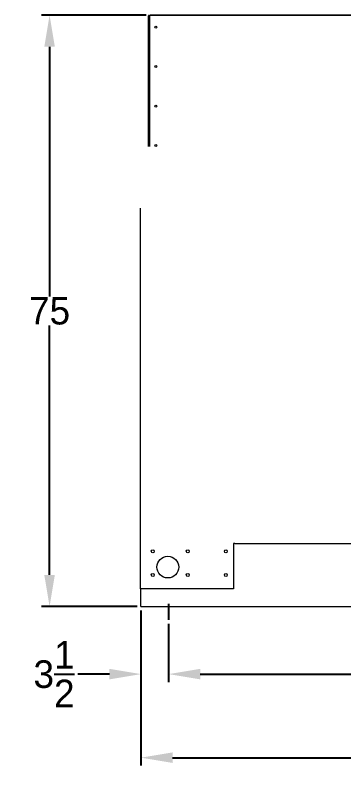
# Model space of a CAD drawing. Header units: inches. Extents: x 1104 to 1677, y 981 to 1342.
# Drawn here: x 1389.6 to 1431.2, y 1060.3 to 1156.7 of the extents above; entities that cross this region are included whole.
import ezdxf

# ---------------------------------------------------------------- set-up
doc = ezdxf.new("R2010")
doc.units = ezdxf.units.IN
doc.header["$MEASUREMENT"] = 0
doc.layers.get('0').update_dxf_attribs({"color": 1})
doc.dimstyles.new('General Dimension', dxfattribs={"dimtxt": 3.5, "dimasz": 4, "dimexe": 1, "dimexo": 0.5, "dimgap": 0.09, "dimtad": 0, "dimtih": 1, "dimtoh": 1, "dimdec": 3, "dimzin": 0, "dimdsep": 46, "dimlunit": 5, "dimtxsty": 'Standard', "dimcen": 0.09, "dimadec": 0, "dimazin": 0, "dimtfac": 1, "dimtdec": 3, "dimtofl": 0, "dimtmove": 0, "dimatfit": 3, "dimfxl": 1, "dimtolj": 1, "dimtzin": 0, "dimarcsym": 0})

# ---------------------------------------------------------------- blocks, each defined once
blk = doc.blocks.new('*D16')
at = {"color": 0, "lineweight": -2}
for p, q in [((1405.538, 1081.262), (1405.538, 1061.596)), ((1585.538, 1081.262), (1585.538, 1061.596)), ((1409.538, 1062.596), (1491.656, 1062.596)), ((1581.538, 1062.596), (1499.42, 1062.596))]:
    blk.add_line(p, q, dxfattribs=at)
at = {"color": 0}
for points in [[(1409.538, 1063.263), (1409.538, 1061.929), (1405.538, 1062.596)], [(1581.538, 1063.263), (1581.538, 1061.929), (1585.538, 1062.596)]]:
    blk.add_solid(points, dxfattribs=at)
at = {"color": 0, "insert": (1495.538, 1062.596), "char_height": 3.5, "attachment_point": 5}
blk.add_mtext('\\A1;180', dxfattribs=at)
blk = doc.blocks.new('*D22')
at = {"color": 0, "lineweight": -2}
for p, q in [((1406.178, 1156.731), (1392.966, 1156.731)), ((1393.966, 1152.731), (1393.966, 1121.086)), ((1393.966, 1085.762), (1393.966, 1117.406)), ((1405.038, 1081.762), (1392.966, 1081.762))]:
    blk.add_line(p, q, dxfattribs=at)
at = {"color": 0}
for points in [[(1393.299, 1152.731), (1394.633, 1152.731), (1393.966, 1156.731)], [(1393.299, 1085.762), (1394.633, 1085.762), (1393.966, 1081.762)]]:
    blk.add_solid(points, dxfattribs=at)
at = {"color": 0, "insert": (1393.966, 1119.246), "char_height": 3.5, "attachment_point": 5}
blk.add_mtext('\\A1;75', dxfattribs=at)
blk = doc.blocks.new('*D23')
at = {"color": 0, "lineweight": -2}
for p, q in [((1405.538, 1081.262), (1405.538, 1072.189)), ((1409.038, 1079.563), (1409.038, 1072.189)), ((1401.538, 1073.189), (1397.538, 1073.189)), ((1413.038, 1073.189), (1417.038, 1073.189))]:
    blk.add_line(p, q, dxfattribs=at)
at = {"color": 0}
for points in [[(1401.538, 1073.855), (1401.538, 1072.522), (1405.538, 1073.189)], [(1413.038, 1073.855), (1413.038, 1072.522), (1409.038, 1073.189)]]:
    blk.add_solid(points, dxfattribs=at)
at = {"color": 0, "insert": (1394.531, 1073.189), "char_height": 3.5, "attachment_point": 5}
blk.add_mtext('\\A1;3{\\H1.000000x;\\S1/2;}', dxfattribs=at)
blk = doc.blocks.new('*D24')
at = {"color": 0, "lineweight": -2}
for p, q in [((1495.538, 1080.591), (1495.538, 1072.189)), ((1409.038, 1079.563), (1409.038, 1072.189)), ((1413.038, 1073.189), (1447.531, 1073.189)), ((1491.538, 1073.189), (1457.045, 1073.189))]:
    blk.add_line(p, q, dxfattribs=at)
at = {"color": 0}
for points in [[(1413.038, 1073.855), (1413.038, 1072.522), (1409.038, 1073.189)], [(1491.538, 1073.855), (1491.538, 1072.522), (1495.538, 1073.189)]]:
    blk.add_solid(points, dxfattribs=at)
at = {"color": 0, "insert": (1452.288, 1073.189), "char_height": 3.5, "attachment_point": 5}
blk.add_mtext('\\A1;86{\\H1.000000x;\\S1/2;}', dxfattribs=at)

msp = doc.modelspace()

# ---------------------------------------------------------------- linework, layer by layer
at = {"linetype": 'Continuous', "lineweight": 15}
for p, q in [((1406.5391615, 1156.65055304), (1406.49036078, 1156.65055304)), ((1406.49036078, 1140.07185225), (1406.49036078, 1156.65055304)), ((1406.5391615, 1156.69935376), (1406.5391615, 1156.65155271)), ((1406.5391615, 1156.69935376), (1406.67785729, 1156.69935376)), ((1406.5391615, 1156.65155271), (1406.67785729, 1156.65155271)), ((1406.5391615, 1156.65055304), (1406.5391615, 1140.07185225)), ((1406.5391615, 1156.65055304), (1406.67785729, 1156.65055304)), ((1476.67785717, 1156.73060161), (1406.67785729, 1156.73060161)), ((1406.67785729, 1156.73060161), (1406.67785729, 1156.68180089)), ((1476.67785717, 1156.68180089), (1406.67785729, 1156.68180089)), ((1406.67785729, 1140.07185225), (1406.67785729, 1156.68180089)), ((1405.43355635, 1132.26185302), (1405.43355635, 1084.01185318)), ((1417.32795889, 1089.76185225), (1417.24605648, 1089.76185225)), ((1417.24605648, 1089.76185225), (1417.24605648, 1084.01185318)), ((1417.43355767, 1089.76185225), (1417.32795889, 1089.76185225)), ((1417.43355298, 1089.76185225), (1490.5381617, 1089.76185225)), ((1405.53915513, 1084.01185318), (1405.43355635, 1084.01185318)), ((1405.53816016, 1081.76185293), (1405.53816016, 1084.01185318)), ((1417.24605648, 1084.01185318), (1405.53915513, 1084.01185318)), ((1405.53816016, 1081.76185293), (1439.53815608, 1081.76185293))]:
    msp.add_line(p, q, dxfattribs=at)
msp.add_line((1409.03815682, 1082.11893345), (1409.03815682, 1080.06337205))
for centre, radius in [((1407.42785682, 1155.21497752), 0.125), ((1407.42785682, 1150.21497752), 0.125), ((1407.42785682, 1145.21497752), 0.125), ((1407.42785682, 1140.21497752), 0.125), ((1407.02730682, 1088.76185252), 0.1875), ((1411.46480682, 1088.76185252), 0.1875), ((1416.27730682, 1088.76185252), 0.1875), ((1408.93355682, 1086.76185252), 1.375), ((1407.02730682, 1085.76185252), 0.1875), ((1411.46480682, 1085.76185252), 0.1875), ((1416.27730682, 1085.76185252), 0.1875)]:
    msp.add_circle(centre, radius, dxfattribs=at)
for centre, radius, start in [((1406.53915683, 1156.65055252), 0.04880002, 90.0000147133), ((1406.53915682, 1156.65055252), 0.00100001, 90)]:
    msp.add_arc(centre, radius, start, 180, dxfattribs=at)

# ---------------------------------------------------------------- dimensions: what is measured, and where the dimension line sits
dim = msp.add_linear_dim(base=(1393.96592299, 1156.73060161), p1=(1405.53816016, 1081.76185293), p2=(1406.67785729, 1156.73060161), angle=90, dimstyle='General Dimension')
dim.commit()
dim.dimension.update_dxf_attribs({"geometry": '*D22', "text_midpoint": (1393.96592299, 1119.24622727)})
for base, p2, picture, middle in [((1405.53816016, 1073.18856303), (1405.53816016, 1081.76185293), '*D23', (1394.53149349, 1073.18856303)), ((1495.53815682, 1073.18856303), (1495.53815682, 1081.09115275), '*D24', (1452.28815682, 1073.18856303))]:
    dim = msp.add_linear_dim(base=base, p1=(1409.03815682, 1080.06337205), p2=p2, dimstyle='General Dimension')
    dim.commit()
    dim.dimension.update_dxf_attribs({"geometry": picture, "text_midpoint": middle})
dim = msp.add_linear_dim(base=(1585.5381612092, 1062.5958726328), p1=(1405.5381601579, 1081.7618529333), p2=(1585.5381612092, 1081.7618529333), dimstyle='General Dimension', override={"dimdec": 8})
dim.commit()
dim.dimension.update_dxf_attribs({"geometry": '*D16', "text_midpoint": (1495.5381606836, 1062.5958726328), "dimtype": 160})

doc.saveas('drawing.dxf')
